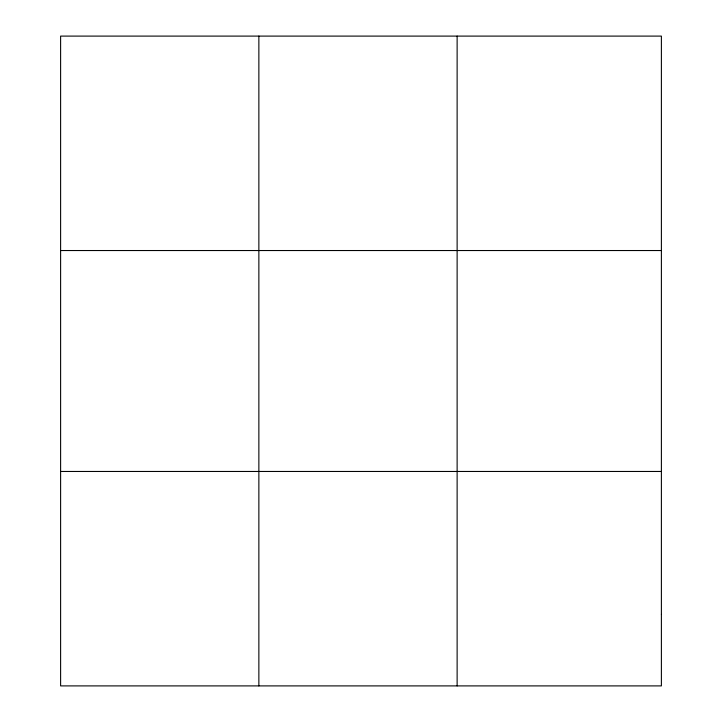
<?xml version="1.0" encoding="UTF-8"?>
<svg xmlns="http://www.w3.org/2000/svg" width="722" height="722" viewBox="0 0 722 722"><rect width="100%" height="100%" fill="white"/><g stroke="black" fill="none" stroke-linecap="round" stroke-linejoin="round"><path stroke-width="1.08" d="M258.864 36.1L258.864 685.9M457.125 36.1L457.125 685.9M60.612 250.534L661.388 250.534M60.612 471.466L661.388 471.466M661.388 614.422L661.388 685.9L60.612 685.9L60.612 36.1L661.388 36.1L661.388 614.422"/></g></svg>
